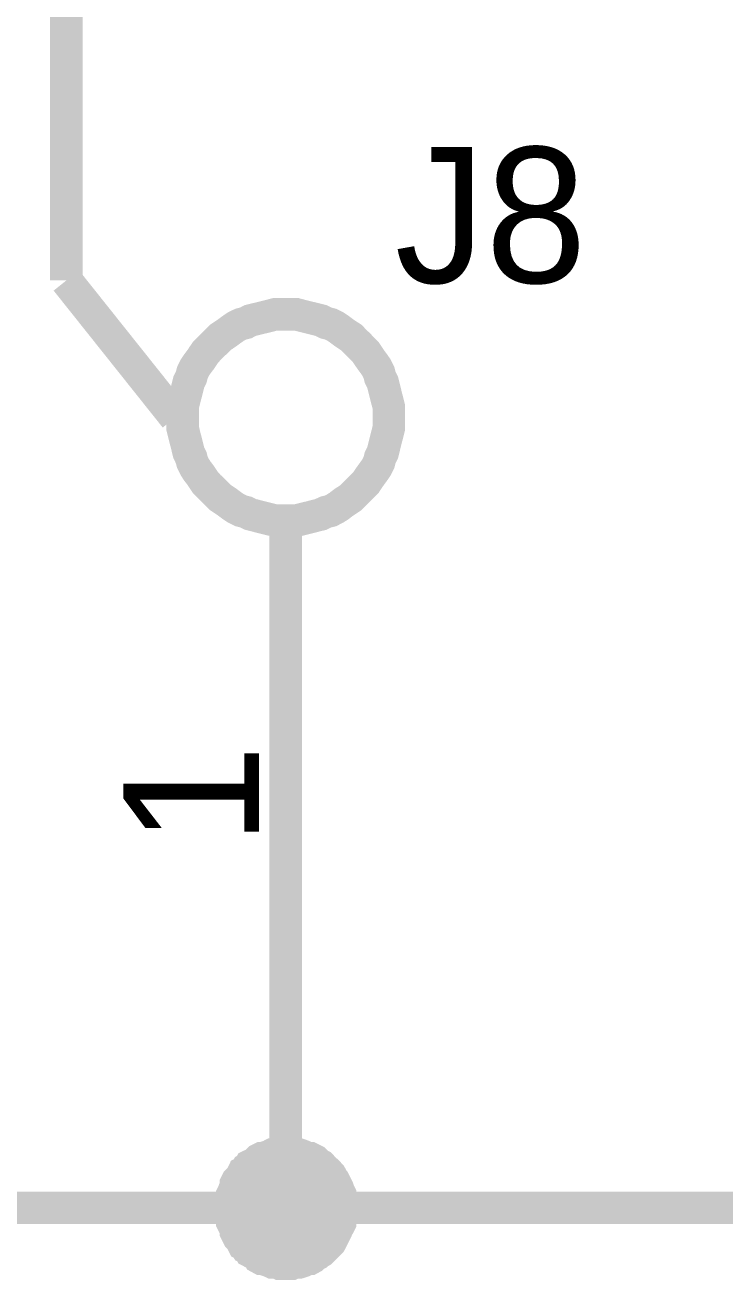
# Model space of a CAD drawing. Header units: millimetres. Extents: x 0 to 800, y 0 to 567.
# Drawn here: x 325.76 to 332.23, y 458.12 to 469.71 of the extents above; entities that cross this region are included whole.
import ezdxf

# ---------------------------------------------------------------- set-up
doc = ezdxf.new("R2010")
doc.units = ezdxf.units.MM
doc.layers.add('Sheet', color=255, linetype='Continuous')

msp = doc.modelspace()

# ---------------------------------------------------------------- linework, layer by layer
at = {"layer": 'Sheet'}
for points, const_width in [([(287.628, 487.005), (314.082, 487.005), (314.082, 458.783), (322.84, 458.783), (328.171, 458.783), (333.894, 458.783)], 0.3), ([(326.144, 467.35), (326.144, 469.893)], 0.3), ([(327.152, 466.085), (326.144, 467.35)], 0.3), ([(327.219, 466.085), (327.219, 466.13), (327.219, 466.186), (327.23, 466.23), (327.241, 466.275), (327.253, 466.32), (327.264, 466.365), (327.275, 466.41), (327.297, 466.454), (327.309, 466.499), (327.331, 466.544), (327.353, 466.577), (327.387, 466.622), (327.409, 466.656), (327.432, 466.689), (327.465, 466.723), (327.499, 466.757), (327.533, 466.79), (327.566, 466.824), (327.6, 466.846), (327.633, 466.869), (327.678, 466.902), (327.712, 466.925), (327.757, 466.947), (327.801, 466.958), (327.846, 466.981), (327.891, 466.992), (327.936, 467.003), (327.981, 467.014), (328.025, 467.025), (328.07, 467.037), (328.126, 467.037), (328.171, 467.037)], 0.3), ([(328.171, 467.037), (328.126, 467.037), (328.07, 467.037), (328.025, 467.025), (327.981, 467.014), (327.936, 467.003), (327.891, 466.992), (327.846, 466.981), (327.801, 466.958), (327.757, 466.947), (327.712, 466.925), (327.678, 466.902), (327.633, 466.869), (327.6, 466.846), (327.566, 466.824), (327.533, 466.79), (327.499, 466.757), (327.465, 466.723), (327.432, 466.689), (327.409, 466.656), (327.387, 466.622), (327.353, 466.577), (327.331, 466.544), (327.309, 466.499), (327.297, 466.454), (327.275, 466.41), (327.264, 466.365), (327.253, 466.32), (327.241, 466.275), (327.23, 466.23), (327.219, 466.186), (327.219, 466.13), (327.219, 466.085)], 0.3), ([(328.171, 467.037), (328.171, 467.037)], 0.3), ([(328.171, 467.037), (328.216, 467.037), (328.272, 467.037), (328.317, 467.025), (328.361, 467.014), (328.406, 467.003), (328.451, 466.992), (328.496, 466.981), (328.541, 466.958), (328.585, 466.947), (328.63, 466.925), (328.664, 466.902), (328.708, 466.869), (328.742, 466.846), (328.776, 466.824), (328.809, 466.79), (328.843, 466.757), (328.876, 466.723), (328.91, 466.689), (328.932, 466.656), (328.955, 466.622), (328.988, 466.577), (329.011, 466.544), (329.033, 466.499), (329.044, 466.454), (329.067, 466.41), (329.078, 466.365), (329.089, 466.32), (329.1, 466.275), (329.112, 466.23), (329.123, 466.186), (329.123, 466.13), (329.123, 466.085)], 0.3), ([(329.123, 466.085), (329.123, 466.13), (329.123, 466.186), (329.112, 466.23), (329.1, 466.275), (329.089, 466.32), (329.078, 466.365), (329.067, 466.41), (329.044, 466.454), (329.033, 466.499), (329.011, 466.544), (328.988, 466.577), (328.955, 466.622), (328.932, 466.656), (328.91, 466.689), (328.876, 466.723), (328.843, 466.757), (328.809, 466.79), (328.776, 466.824), (328.742, 466.846), (328.708, 466.869), (328.664, 466.902), (328.63, 466.925), (328.585, 466.947), (328.541, 466.958), (328.496, 466.981), (328.451, 466.992), (328.406, 467.003), (328.361, 467.014), (328.317, 467.025), (328.272, 467.037), (328.216, 467.037), (328.171, 467.037)], 0.3), ([(328.171, 465.133), (328.126, 465.133), (328.07, 465.133), (328.025, 465.144), (327.981, 465.155), (327.936, 465.166), (327.891, 465.178), (327.846, 465.189), (327.801, 465.211), (327.757, 465.222), (327.712, 465.245), (327.678, 465.267), (327.633, 465.301), (327.6, 465.323), (327.566, 465.346), (327.533, 465.379), (327.499, 465.413), (327.465, 465.446), (327.432, 465.48), (327.409, 465.514), (327.387, 465.547), (327.353, 465.592), (327.331, 465.626), (327.309, 465.67), (327.297, 465.715), (327.275, 465.76), (327.264, 465.805), (327.253, 465.85), (327.241, 465.894), (327.23, 465.939), (327.219, 465.984), (327.219, 466.04), (327.219, 466.085)], 0.3), ([(327.219, 466.085), (327.219, 466.085)], 0.3), ([(327.219, 466.085), (327.219, 466.04), (327.219, 465.984), (327.23, 465.939), (327.241, 465.894), (327.253, 465.85), (327.264, 465.805), (327.275, 465.76), (327.297, 465.715), (327.309, 465.67), (327.331, 465.626), (327.353, 465.592), (327.387, 465.547), (327.409, 465.514), (327.432, 465.48), (327.465, 465.446), (327.499, 465.413), (327.533, 465.379), (327.566, 465.346), (327.6, 465.323), (327.633, 465.301), (327.678, 465.267), (327.712, 465.245), (327.757, 465.222), (327.801, 465.211), (327.846, 465.189), (327.891, 465.178), (327.936, 465.166), (327.981, 465.155), (328.025, 465.144), (328.07, 465.133), (328.126, 465.133), (328.171, 465.133)], 0.3), ([(329.123, 466.085), (329.123, 466.04), (329.123, 465.984), (329.112, 465.939), (329.1, 465.894), (329.089, 465.85), (329.078, 465.805), (329.067, 465.76), (329.044, 465.715), (329.033, 465.67), (329.011, 465.626), (328.988, 465.592), (328.955, 465.547), (328.932, 465.514), (328.91, 465.48), (328.876, 465.446), (328.843, 465.413), (328.809, 465.379), (328.776, 465.346), (328.742, 465.323), (328.708, 465.301), (328.664, 465.267), (328.63, 465.245), (328.585, 465.222), (328.541, 465.211), (328.496, 465.189), (328.451, 465.178), (328.406, 465.166), (328.361, 465.155), (328.317, 465.144), (328.272, 465.133), (328.216, 465.133), (328.171, 465.133)], 0.3), ([(328.171, 465.133), (328.216, 465.133), (328.272, 465.133), (328.317, 465.144), (328.361, 465.155), (328.406, 465.166), (328.451, 465.178), (328.496, 465.189), (328.541, 465.211), (328.585, 465.222), (328.63, 465.245), (328.664, 465.267), (328.708, 465.301), (328.742, 465.323), (328.776, 465.346), (328.809, 465.379), (328.843, 465.413), (328.876, 465.446), (328.91, 465.48), (328.932, 465.514), (328.955, 465.547), (328.988, 465.592), (329.011, 465.626), (329.033, 465.67), (329.044, 465.715), (329.067, 465.76), (329.078, 465.805), (329.089, 465.85), (329.1, 465.894), (329.112, 465.939), (329.123, 465.984), (329.123, 466.04), (329.123, 466.085)], 0.3), ([(329.123, 466.085), (329.123, 466.085), (329.123, 466.085), (329.123, 466.085), (329.123, 466.085), (329.123, 466.085), (329.123, 466.085), (329.123, 466.085), (329.123, 466.085), (329.123, 466.085), (329.123, 466.085), (329.123, 466.085), (329.123, 466.085), (329.123, 466.085), (329.123, 466.085), (329.123, 466.085), (329.123, 466.085), (329.123, 466.085), (329.123, 466.085), (329.123, 466.085), (329.123, 466.085), (329.123, 466.085), (329.123, 466.085), (329.123, 466.085), (329.123, 466.085), (329.123, 466.085), (329.123, 466.085), (329.123, 466.085), (329.123, 466.085), (329.123, 466.085), (329.123, 466.085), (329.123, 466.085), (329.123, 466.085)], 0.3), ([(329.123, 466.085), (329.123, 466.085)], 0.3), ([(328.171, 465.133), (328.171, 465.133)], 0.3), ([(328.171, 465.021), (328.171, 462.523)], 0.3), ([(328.171, 462.523), (328.171, 458.783)], 0.3), ([(327.667, 458.783), (327.667, 458.805), (327.667, 458.839), (327.678, 458.861), (327.678, 458.884), (327.678, 458.906), (327.689, 458.928), (327.701, 458.962), (327.712, 458.984), (327.712, 459.007), (327.723, 459.029), (327.734, 459.04), (327.757, 459.063), (327.768, 459.085), (327.779, 459.108), (327.801, 459.119), (327.813, 459.141), (327.835, 459.152), (327.846, 459.175), (327.869, 459.186), (327.891, 459.197), (327.913, 459.22), (327.925, 459.231), (327.947, 459.242), (327.969, 459.242), (327.992, 459.253), (328.025, 459.264), (328.048, 459.276), (328.07, 459.276), (328.093, 459.276), (328.115, 459.287), (328.149, 459.287), (328.171, 459.287)], 0.3), ([(327.667, 458.783), (327.667, 458.805), (327.667, 458.839), (327.678, 458.861), (327.678, 458.884), (327.678, 458.906), (327.689, 458.928), (327.701, 458.962), (327.712, 458.984), (327.712, 459.007), (327.723, 459.029), (327.734, 459.04), (327.757, 459.063), (327.768, 459.085), (327.779, 459.108), (327.801, 459.119), (327.813, 459.141), (327.835, 459.152), (327.846, 459.175), (327.869, 459.186), (327.891, 459.197), (327.913, 459.22), (327.925, 459.231), (327.947, 459.242), (327.969, 459.242), (327.992, 459.253), (328.025, 459.264), (328.048, 459.276), (328.07, 459.276), (328.093, 459.276), (328.115, 459.287), (328.149, 459.287), (328.171, 459.287)], 0.3), ([(327.667, 458.783), (327.667, 458.805), (327.667, 458.839), (327.678, 458.861), (327.678, 458.884), (327.678, 458.906), (327.689, 458.928), (327.701, 458.962), (327.712, 458.984), (327.712, 459.007), (327.723, 459.029), (327.734, 459.04), (327.757, 459.063), (327.768, 459.085), (327.779, 459.108), (327.801, 459.119), (327.813, 459.141), (327.835, 459.152), (327.846, 459.175), (327.869, 459.186), (327.891, 459.197), (327.913, 459.22), (327.925, 459.231), (327.947, 459.242), (327.969, 459.242), (327.992, 459.253), (328.025, 459.264), (328.048, 459.276), (328.07, 459.276), (328.093, 459.276), (328.115, 459.287), (328.149, 459.287), (328.171, 459.287)], 0.3), ([(327.667, 458.783), (327.667, 458.805), (327.667, 458.839), (327.678, 458.861), (327.678, 458.884), (327.678, 458.906), (327.689, 458.928), (327.701, 458.962), (327.712, 458.984), (327.712, 459.007), (327.723, 459.029), (327.734, 459.04), (327.757, 459.063), (327.768, 459.085), (327.779, 459.108), (327.801, 459.119), (327.813, 459.141), (327.835, 459.152), (327.846, 459.175), (327.869, 459.186), (327.891, 459.197), (327.913, 459.22), (327.925, 459.231), (327.947, 459.242), (327.969, 459.242), (327.992, 459.253), (328.025, 459.264), (328.048, 459.276), (328.07, 459.276), (328.093, 459.276), (328.115, 459.287), (328.149, 459.287), (328.171, 459.287)], 0.3), ([(328.171, 459.287), (328.171, 459.287)], 0.3), ([(328.171, 459.287), (328.193, 459.287), (328.227, 459.287), (328.249, 459.276), (328.272, 459.276), (328.294, 459.276), (328.328, 459.264), (328.35, 459.253), (328.373, 459.242), (328.395, 459.242), (328.417, 459.231), (328.44, 459.22), (328.462, 459.197), (328.473, 459.186), (328.496, 459.175), (328.518, 459.152), (328.529, 459.141), (328.552, 459.119), (328.563, 459.108), (328.585, 459.085), (328.597, 459.063), (328.608, 459.04), (328.619, 459.029), (328.63, 459.007), (328.641, 458.984), (328.652, 458.962), (328.664, 458.928), (328.675, 458.906), (328.675, 458.884), (328.675, 458.861), (328.686, 458.839), (328.686, 458.805), (328.686, 458.783)], 0.3), ([(328.171, 459.287), (328.171, 459.287)], 0.3), ([(328.171, 459.287), (328.193, 459.287), (328.227, 459.287), (328.249, 459.276), (328.272, 459.276), (328.294, 459.276), (328.328, 459.264), (328.35, 459.253), (328.373, 459.242), (328.395, 459.242), (328.417, 459.231), (328.44, 459.22), (328.462, 459.197), (328.473, 459.186), (328.496, 459.175), (328.518, 459.152), (328.529, 459.141), (328.552, 459.119), (328.563, 459.108), (328.585, 459.085), (328.597, 459.063), (328.608, 459.04), (328.619, 459.029), (328.63, 459.007), (328.641, 458.984), (328.652, 458.962), (328.664, 458.928), (328.675, 458.906), (328.675, 458.884), (328.675, 458.861), (328.686, 458.839), (328.686, 458.805), (328.686, 458.783)], 0.3), ([(328.171, 459.287), (328.171, 459.287)], 0.3), ([(328.171, 459.287), (328.193, 459.287), (328.227, 459.287), (328.249, 459.276), (328.272, 459.276), (328.294, 459.276), (328.328, 459.264), (328.35, 459.253), (328.373, 459.242), (328.395, 459.242), (328.417, 459.231), (328.44, 459.22), (328.462, 459.197), (328.473, 459.186), (328.496, 459.175), (328.518, 459.152), (328.529, 459.141), (328.552, 459.119), (328.563, 459.108), (328.585, 459.085), (328.597, 459.063), (328.608, 459.04), (328.619, 459.029), (328.63, 459.007), (328.641, 458.984), (328.652, 458.962), (328.664, 458.928), (328.675, 458.906), (328.675, 458.884), (328.675, 458.861), (328.686, 458.839), (328.686, 458.805), (328.686, 458.783)], 0.3), ([(328.171, 459.287), (328.171, 459.287)], 0.3), ([(328.171, 459.287), (328.193, 459.287), (328.227, 459.287), (328.249, 459.276), (328.272, 459.276), (328.294, 459.276), (328.328, 459.264), (328.35, 459.253), (328.373, 459.242), (328.395, 459.242), (328.417, 459.231), (328.44, 459.22), (328.462, 459.197), (328.473, 459.186), (328.496, 459.175), (328.518, 459.152), (328.529, 459.141), (328.552, 459.119), (328.563, 459.108), (328.585, 459.085), (328.597, 459.063), (328.608, 459.04), (328.619, 459.029), (328.63, 459.007), (328.641, 458.984), (328.652, 458.962), (328.664, 458.928), (328.675, 458.906), (328.675, 458.884), (328.675, 458.861), (328.686, 458.839), (328.686, 458.805), (328.686, 458.783)], 0.3), ([(327.667, 458.783), (327.667, 458.805), (327.667, 458.839), (327.678, 458.861), (327.678, 458.884), (327.678, 458.906), (327.689, 458.928), (327.701, 458.962), (327.712, 458.984), (327.712, 459.007), (327.723, 459.029), (327.734, 459.04), (327.757, 459.063), (327.768, 459.085), (327.779, 459.108), (327.801, 459.119), (327.813, 459.141), (327.835, 459.152), (327.846, 459.175), (327.869, 459.186), (327.891, 459.197), (327.913, 459.22), (327.925, 459.231), (327.947, 459.242), (327.969, 459.242), (327.992, 459.253), (328.025, 459.264), (328.048, 459.276), (328.07, 459.276), (328.093, 459.276), (328.115, 459.287), (328.149, 459.287), (328.171, 459.287)], 0.0991), ([(327.667, 458.783), (327.667, 458.805), (327.667, 458.839), (327.678, 458.861), (327.678, 458.884), (327.678, 458.906), (327.689, 458.928), (327.701, 458.962), (327.712, 458.984), (327.712, 459.007), (327.723, 459.029), (327.734, 459.04), (327.757, 459.063), (327.768, 459.085), (327.779, 459.108), (327.801, 459.119), (327.813, 459.141), (327.835, 459.152), (327.846, 459.175), (327.869, 459.186), (327.891, 459.197), (327.913, 459.22), (327.925, 459.231), (327.947, 459.242), (327.969, 459.242), (327.992, 459.253), (328.025, 459.264), (328.048, 459.276), (328.07, 459.276), (328.093, 459.276), (328.115, 459.287), (328.149, 459.287), (328.171, 459.287)], 0.0991), ([(327.667, 458.783), (327.667, 458.805), (327.667, 458.839), (327.678, 458.861), (327.678, 458.884), (327.678, 458.906), (327.689, 458.928), (327.701, 458.962), (327.712, 458.984), (327.712, 459.007), (327.723, 459.029), (327.734, 459.04), (327.757, 459.063), (327.768, 459.085), (327.779, 459.108), (327.801, 459.119), (327.813, 459.141), (327.835, 459.152), (327.846, 459.175), (327.869, 459.186), (327.891, 459.197), (327.913, 459.22), (327.925, 459.231), (327.947, 459.242), (327.969, 459.242), (327.992, 459.253), (328.025, 459.264), (328.048, 459.276), (328.07, 459.276), (328.093, 459.276), (328.115, 459.287), (328.149, 459.287), (328.171, 459.287)], 0.0991), ([(327.667, 458.783), (327.667, 458.805), (327.667, 458.839), (327.678, 458.861), (327.678, 458.884), (327.678, 458.906), (327.689, 458.928), (327.701, 458.962), (327.712, 458.984), (327.712, 459.007), (327.723, 459.029), (327.734, 459.04), (327.757, 459.063), (327.768, 459.085), (327.779, 459.108), (327.801, 459.119), (327.813, 459.141), (327.835, 459.152), (327.846, 459.175), (327.869, 459.186), (327.891, 459.197), (327.913, 459.22), (327.925, 459.231), (327.947, 459.242), (327.969, 459.242), (327.992, 459.253), (328.025, 459.264), (328.048, 459.276), (328.07, 459.276), (328.093, 459.276), (328.115, 459.287), (328.149, 459.287), (328.171, 459.287)], 0.0991), ([(328.171, 459.287), (328.171, 459.287)], 0.0991), ([(328.171, 459.287), (328.193, 459.287), (328.227, 459.287), (328.249, 459.276), (328.272, 459.276), (328.294, 459.276), (328.328, 459.264), (328.35, 459.253), (328.373, 459.242), (328.395, 459.242), (328.417, 459.231), (328.44, 459.22), (328.462, 459.197), (328.473, 459.186), (328.496, 459.175), (328.518, 459.152), (328.529, 459.141), (328.552, 459.119), (328.563, 459.108), (328.585, 459.085), (328.597, 459.063), (328.608, 459.04), (328.619, 459.029), (328.63, 459.007), (328.641, 458.984), (328.652, 458.962), (328.664, 458.928), (328.675, 458.906), (328.675, 458.884), (328.675, 458.861), (328.686, 458.839), (328.686, 458.805), (328.686, 458.783)], 0.0991), ([(328.171, 459.287), (328.171, 459.287)], 0.0991), ([(328.171, 459.287), (328.193, 459.287), (328.227, 459.287), (328.249, 459.276), (328.272, 459.276), (328.294, 459.276), (328.328, 459.264), (328.35, 459.253), (328.373, 459.242), (328.395, 459.242), (328.417, 459.231), (328.44, 459.22), (328.462, 459.197), (328.473, 459.186), (328.496, 459.175), (328.518, 459.152), (328.529, 459.141), (328.552, 459.119), (328.563, 459.108), (328.585, 459.085), (328.597, 459.063), (328.608, 459.04), (328.619, 459.029), (328.63, 459.007), (328.641, 458.984), (328.652, 458.962), (328.664, 458.928), (328.675, 458.906), (328.675, 458.884), (328.675, 458.861), (328.686, 458.839), (328.686, 458.805), (328.686, 458.783)], 0.0991), ([(328.171, 459.287), (328.171, 459.287)], 0.0991), ([(328.171, 459.287), (328.193, 459.287), (328.227, 459.287), (328.249, 459.276), (328.272, 459.276), (328.294, 459.276), (328.328, 459.264), (328.35, 459.253), (328.373, 459.242), (328.395, 459.242), (328.417, 459.231), (328.44, 459.22), (328.462, 459.197), (328.473, 459.186), (328.496, 459.175), (328.518, 459.152), (328.529, 459.141), (328.552, 459.119), (328.563, 459.108), (328.585, 459.085), (328.597, 459.063), (328.608, 459.04), (328.619, 459.029), (328.63, 459.007), (328.641, 458.984), (328.652, 458.962), (328.664, 458.928), (328.675, 458.906), (328.675, 458.884), (328.675, 458.861), (328.686, 458.839), (328.686, 458.805), (328.686, 458.783)], 0.0991), ([(328.171, 459.287), (328.171, 459.287)], 0.0991), ([(328.171, 459.287), (328.193, 459.287), (328.227, 459.287), (328.249, 459.276), (328.272, 459.276), (328.294, 459.276), (328.328, 459.264), (328.35, 459.253), (328.373, 459.242), (328.395, 459.242), (328.417, 459.231), (328.44, 459.22), (328.462, 459.197), (328.473, 459.186), (328.496, 459.175), (328.518, 459.152), (328.529, 459.141), (328.552, 459.119), (328.563, 459.108), (328.585, 459.085), (328.597, 459.063), (328.608, 459.04), (328.619, 459.029), (328.63, 459.007), (328.641, 458.984), (328.652, 458.962), (328.664, 458.928), (328.675, 458.906), (328.675, 458.884), (328.675, 458.861), (328.686, 458.839), (328.686, 458.805), (328.686, 458.783)], 0.0991), ([(328.171, 458.268), (328.149, 458.268), (328.115, 458.268), (328.093, 458.279), (328.07, 458.279), (328.048, 458.279), (328.025, 458.29), (327.992, 458.301), (327.969, 458.312), (327.947, 458.312), (327.925, 458.324), (327.913, 458.346), (327.891, 458.357), (327.869, 458.368), (327.846, 458.38), (327.835, 458.402), (327.813, 458.413), (327.801, 458.436), (327.779, 458.447), (327.768, 458.469), (327.757, 458.492), (327.734, 458.514), (327.723, 458.536), (327.712, 458.559), (327.712, 458.581), (327.701, 458.604), (327.689, 458.626), (327.678, 458.648), (327.678, 458.682), (327.678, 458.704), (327.667, 458.727), (327.667, 458.76), (327.667, 458.783)], 0.3), ([(327.667, 458.783), (327.667, 458.783)], 0.3), ([(328.171, 458.268), (328.149, 458.268), (328.115, 458.268), (328.093, 458.279), (328.07, 458.279), (328.048, 458.279), (328.025, 458.29), (327.992, 458.301), (327.969, 458.312), (327.947, 458.312), (327.925, 458.324), (327.913, 458.346), (327.891, 458.357), (327.869, 458.368), (327.846, 458.38), (327.835, 458.402), (327.813, 458.413), (327.801, 458.436), (327.779, 458.447), (327.768, 458.469), (327.757, 458.492), (327.734, 458.514), (327.723, 458.536), (327.712, 458.559), (327.712, 458.581), (327.701, 458.604), (327.689, 458.626), (327.678, 458.648), (327.678, 458.682), (327.678, 458.704), (327.667, 458.727), (327.667, 458.76), (327.667, 458.783)], 0.3), ([(327.667, 458.783), (327.667, 458.783)], 0.3), ([(328.171, 458.268), (328.149, 458.268), (328.115, 458.268), (328.093, 458.279), (328.07, 458.279), (328.048, 458.279), (328.025, 458.29), (327.992, 458.301), (327.969, 458.312), (327.947, 458.312), (327.925, 458.324), (327.913, 458.346), (327.891, 458.357), (327.869, 458.368), (327.846, 458.38), (327.835, 458.402), (327.813, 458.413), (327.801, 458.436), (327.779, 458.447), (327.768, 458.469), (327.757, 458.492), (327.734, 458.514), (327.723, 458.536), (327.712, 458.559), (327.712, 458.581), (327.701, 458.604), (327.689, 458.626), (327.678, 458.648), (327.678, 458.682), (327.678, 458.704), (327.667, 458.727), (327.667, 458.76), (327.667, 458.783)], 0.3), ([(327.667, 458.783), (327.667, 458.783)], 0.3), ([(328.171, 458.268), (328.149, 458.268), (328.115, 458.268), (328.093, 458.279), (328.07, 458.279), (328.048, 458.279), (328.025, 458.29), (327.992, 458.301), (327.969, 458.312), (327.947, 458.312), (327.925, 458.324), (327.913, 458.346), (327.891, 458.357), (327.869, 458.368), (327.846, 458.38), (327.835, 458.402), (327.813, 458.413), (327.801, 458.436), (327.779, 458.447), (327.768, 458.469), (327.757, 458.492), (327.734, 458.514), (327.723, 458.536), (327.712, 458.559), (327.712, 458.581), (327.701, 458.604), (327.689, 458.626), (327.678, 458.648), (327.678, 458.682), (327.678, 458.704), (327.667, 458.727), (327.667, 458.76), (327.667, 458.783)], 0.3), ([(327.667, 458.783), (327.667, 458.783)], 0.3), ([(328.686, 458.783), (328.686, 458.76), (328.686, 458.727), (328.675, 458.704), (328.675, 458.682), (328.675, 458.648), (328.664, 458.626), (328.652, 458.604), (328.641, 458.581), (328.63, 458.559), (328.619, 458.536), (328.608, 458.514), (328.597, 458.492), (328.585, 458.469), (328.563, 458.447), (328.552, 458.436), (328.529, 458.413), (328.518, 458.402), (328.496, 458.38), (328.473, 458.368), (328.462, 458.357), (328.44, 458.346), (328.417, 458.324), (328.395, 458.312), (328.373, 458.312), (328.35, 458.301), (328.328, 458.29), (328.294, 458.279), (328.272, 458.279), (328.249, 458.279), (328.227, 458.268), (328.193, 458.268), (328.171, 458.268)], 0.3), ([(328.686, 458.783), (328.686, 458.76), (328.686, 458.727), (328.675, 458.704), (328.675, 458.682), (328.675, 458.648), (328.664, 458.626), (328.652, 458.604), (328.641, 458.581), (328.63, 458.559), (328.619, 458.536), (328.608, 458.514), (328.597, 458.492), (328.585, 458.469), (328.563, 458.447), (328.552, 458.436), (328.529, 458.413), (328.518, 458.402), (328.496, 458.38), (328.473, 458.368), (328.462, 458.357), (328.44, 458.346), (328.417, 458.324), (328.395, 458.312), (328.373, 458.312), (328.35, 458.301), (328.328, 458.29), (328.294, 458.279), (328.272, 458.279), (328.249, 458.279), (328.227, 458.268), (328.193, 458.268), (328.171, 458.268)], 0.3), ([(328.686, 458.783), (328.686, 458.76), (328.686, 458.727), (328.675, 458.704), (328.675, 458.682), (328.675, 458.648), (328.664, 458.626), (328.652, 458.604), (328.641, 458.581), (328.63, 458.559), (328.619, 458.536), (328.608, 458.514), (328.597, 458.492), (328.585, 458.469), (328.563, 458.447), (328.552, 458.436), (328.529, 458.413), (328.518, 458.402), (328.496, 458.38), (328.473, 458.368), (328.462, 458.357), (328.44, 458.346), (328.417, 458.324), (328.395, 458.312), (328.373, 458.312), (328.35, 458.301), (328.328, 458.29), (328.294, 458.279), (328.272, 458.279), (328.249, 458.279), (328.227, 458.268), (328.193, 458.268), (328.171, 458.268)], 0.3), ([(328.686, 458.783), (328.686, 458.76), (328.686, 458.727), (328.675, 458.704), (328.675, 458.682), (328.675, 458.648), (328.664, 458.626), (328.652, 458.604), (328.641, 458.581), (328.63, 458.559), (328.619, 458.536), (328.608, 458.514), (328.597, 458.492), (328.585, 458.469), (328.563, 458.447), (328.552, 458.436), (328.529, 458.413), (328.518, 458.402), (328.496, 458.38), (328.473, 458.368), (328.462, 458.357), (328.44, 458.346), (328.417, 458.324), (328.395, 458.312), (328.373, 458.312), (328.35, 458.301), (328.328, 458.29), (328.294, 458.279), (328.272, 458.279), (328.249, 458.279), (328.227, 458.268), (328.193, 458.268), (328.171, 458.268)], 0.3), ([(328.686, 458.783), (328.686, 458.783), (328.686, 458.783), (328.686, 458.783), (328.686, 458.783), (328.686, 458.783), (328.686, 458.783), (328.686, 458.783), (328.686, 458.783), (328.686, 458.783), (328.686, 458.783), (328.686, 458.783), (328.686, 458.783), (328.686, 458.783), (328.686, 458.783), (328.686, 458.783), (328.686, 458.783), (328.686, 458.783), (328.686, 458.783), (328.686, 458.783), (328.686, 458.783), (328.686, 458.783), (328.686, 458.783), (328.686, 458.783), (328.686, 458.783), (328.686, 458.783), (328.686, 458.783), (328.686, 458.783), (328.686, 458.783), (328.686, 458.783), (328.686, 458.783), (328.686, 458.783), (328.686, 458.783)], 0.3), ([(328.686, 458.783), (328.686, 458.783)], 0.3), ([(328.686, 458.783), (328.686, 458.783), (328.686, 458.783), (328.686, 458.783), (328.686, 458.783), (328.686, 458.783), (328.686, 458.783), (328.686, 458.783), (328.686, 458.783), (328.686, 458.783), (328.686, 458.783), (328.686, 458.783), (328.686, 458.783), (328.686, 458.783), (328.686, 458.783), (328.686, 458.783), (328.686, 458.783), (328.686, 458.783), (328.686, 458.783), (328.686, 458.783), (328.686, 458.783), (328.686, 458.783), (328.686, 458.783), (328.686, 458.783), (328.686, 458.783), (328.686, 458.783), (328.686, 458.783), (328.686, 458.783), (328.686, 458.783), (328.686, 458.783), (328.686, 458.783), (328.686, 458.783), (328.686, 458.783)], 0.3), ([(328.686, 458.783), (328.686, 458.783)], 0.3), ([(328.686, 458.783), (328.686, 458.783), (328.686, 458.783), (328.686, 458.783), (328.686, 458.783), (328.686, 458.783), (328.686, 458.783), (328.686, 458.783), (328.686, 458.783), (328.686, 458.783), (328.686, 458.783), (328.686, 458.783), (328.686, 458.783), (328.686, 458.783), (328.686, 458.783), (328.686, 458.783), (328.686, 458.783), (328.686, 458.783), (328.686, 458.783), (328.686, 458.783), (328.686, 458.783), (328.686, 458.783), (328.686, 458.783), (328.686, 458.783), (328.686, 458.783), (328.686, 458.783), (328.686, 458.783), (328.686, 458.783), (328.686, 458.783), (328.686, 458.783), (328.686, 458.783), (328.686, 458.783), (328.686, 458.783)], 0.3), ([(328.686, 458.783), (328.686, 458.783)], 0.3), ([(328.686, 458.783), (328.686, 458.783), (328.686, 458.783), (328.686, 458.783), (328.686, 458.783), (328.686, 458.783), (328.686, 458.783), (328.686, 458.783), (328.686, 458.783), (328.686, 458.783), (328.686, 458.783), (328.686, 458.783), (328.686, 458.783), (328.686, 458.783), (328.686, 458.783), (328.686, 458.783), (328.686, 458.783), (328.686, 458.783), (328.686, 458.783), (328.686, 458.783), (328.686, 458.783), (328.686, 458.783), (328.686, 458.783), (328.686, 458.783), (328.686, 458.783), (328.686, 458.783), (328.686, 458.783), (328.686, 458.783), (328.686, 458.783), (328.686, 458.783), (328.686, 458.783), (328.686, 458.783), (328.686, 458.783)], 0.3), ([(328.686, 458.783), (328.686, 458.783)], 0.3), ([(328.171, 458.268), (328.149, 458.268), (328.115, 458.268), (328.093, 458.279), (328.07, 458.279), (328.048, 458.279), (328.025, 458.29), (327.992, 458.301), (327.969, 458.312), (327.947, 458.312), (327.925, 458.324), (327.913, 458.346), (327.891, 458.357), (327.869, 458.368), (327.846, 458.38), (327.835, 458.402), (327.813, 458.413), (327.801, 458.436), (327.779, 458.447), (327.768, 458.469), (327.757, 458.492), (327.734, 458.514), (327.723, 458.536), (327.712, 458.559), (327.712, 458.581), (327.701, 458.604), (327.689, 458.626), (327.678, 458.648), (327.678, 458.682), (327.678, 458.704), (327.667, 458.727), (327.667, 458.76), (327.667, 458.783)], 0.0991), ([(327.667, 458.783), (327.667, 458.783)], 0.0991), ([(328.171, 458.268), (328.149, 458.268), (328.115, 458.268), (328.093, 458.279), (328.07, 458.279), (328.048, 458.279), (328.025, 458.29), (327.992, 458.301), (327.969, 458.312), (327.947, 458.312), (327.925, 458.324), (327.913, 458.346), (327.891, 458.357), (327.869, 458.368), (327.846, 458.38), (327.835, 458.402), (327.813, 458.413), (327.801, 458.436), (327.779, 458.447), (327.768, 458.469), (327.757, 458.492), (327.734, 458.514), (327.723, 458.536), (327.712, 458.559), (327.712, 458.581), (327.701, 458.604), (327.689, 458.626), (327.678, 458.648), (327.678, 458.682), (327.678, 458.704), (327.667, 458.727), (327.667, 458.76), (327.667, 458.783)], 0.0991), ([(327.667, 458.783), (327.667, 458.783)], 0.0991), ([(328.171, 458.268), (328.149, 458.268), (328.115, 458.268), (328.093, 458.279), (328.07, 458.279), (328.048, 458.279), (328.025, 458.29), (327.992, 458.301), (327.969, 458.312), (327.947, 458.312), (327.925, 458.324), (327.913, 458.346), (327.891, 458.357), (327.869, 458.368), (327.846, 458.38), (327.835, 458.402), (327.813, 458.413), (327.801, 458.436), (327.779, 458.447), (327.768, 458.469), (327.757, 458.492), (327.734, 458.514), (327.723, 458.536), (327.712, 458.559), (327.712, 458.581), (327.701, 458.604), (327.689, 458.626), (327.678, 458.648), (327.678, 458.682), (327.678, 458.704), (327.667, 458.727), (327.667, 458.76), (327.667, 458.783)], 0.0991), ([(327.667, 458.783), (327.667, 458.783)], 0.0991), ([(328.171, 458.268), (328.149, 458.268), (328.115, 458.268), (328.093, 458.279), (328.07, 458.279), (328.048, 458.279), (328.025, 458.29), (327.992, 458.301), (327.969, 458.312), (327.947, 458.312), (327.925, 458.324), (327.913, 458.346), (327.891, 458.357), (327.869, 458.368), (327.846, 458.38), (327.835, 458.402), (327.813, 458.413), (327.801, 458.436), (327.779, 458.447), (327.768, 458.469), (327.757, 458.492), (327.734, 458.514), (327.723, 458.536), (327.712, 458.559), (327.712, 458.581), (327.701, 458.604), (327.689, 458.626), (327.678, 458.648), (327.678, 458.682), (327.678, 458.704), (327.667, 458.727), (327.667, 458.76), (327.667, 458.783)], 0.0991), ([(327.667, 458.783), (327.667, 458.783)], 0.0991), ([(328.686, 458.783), (328.686, 458.76), (328.686, 458.727), (328.675, 458.704), (328.675, 458.682), (328.675, 458.648), (328.664, 458.626), (328.652, 458.604), (328.641, 458.581), (328.63, 458.559), (328.619, 458.536), (328.608, 458.514), (328.597, 458.492), (328.585, 458.469), (328.563, 458.447), (328.552, 458.436), (328.529, 458.413), (328.518, 458.402), (328.496, 458.38), (328.473, 458.368), (328.462, 458.357), (328.44, 458.346), (328.417, 458.324), (328.395, 458.312), (328.373, 458.312), (328.35, 458.301), (328.328, 458.29), (328.294, 458.279), (328.272, 458.279), (328.249, 458.279), (328.227, 458.268), (328.193, 458.268), (328.171, 458.268)], 0.0991), ([(328.686, 458.783), (328.686, 458.76), (328.686, 458.727), (328.675, 458.704), (328.675, 458.682), (328.675, 458.648), (328.664, 458.626), (328.652, 458.604), (328.641, 458.581), (328.63, 458.559), (328.619, 458.536), (328.608, 458.514), (328.597, 458.492), (328.585, 458.469), (328.563, 458.447), (328.552, 458.436), (328.529, 458.413), (328.518, 458.402), (328.496, 458.38), (328.473, 458.368), (328.462, 458.357), (328.44, 458.346), (328.417, 458.324), (328.395, 458.312), (328.373, 458.312), (328.35, 458.301), (328.328, 458.29), (328.294, 458.279), (328.272, 458.279), (328.249, 458.279), (328.227, 458.268), (328.193, 458.268), (328.171, 458.268)], 0.0991), ([(328.686, 458.783), (328.686, 458.76), (328.686, 458.727), (328.675, 458.704), (328.675, 458.682), (328.675, 458.648), (328.664, 458.626), (328.652, 458.604), (328.641, 458.581), (328.63, 458.559), (328.619, 458.536), (328.608, 458.514), (328.597, 458.492), (328.585, 458.469), (328.563, 458.447), (328.552, 458.436), (328.529, 458.413), (328.518, 458.402), (328.496, 458.38), (328.473, 458.368), (328.462, 458.357), (328.44, 458.346), (328.417, 458.324), (328.395, 458.312), (328.373, 458.312), (328.35, 458.301), (328.328, 458.29), (328.294, 458.279), (328.272, 458.279), (328.249, 458.279), (328.227, 458.268), (328.193, 458.268), (328.171, 458.268)], 0.0991), ([(328.686, 458.783), (328.686, 458.76), (328.686, 458.727), (328.675, 458.704), (328.675, 458.682), (328.675, 458.648), (328.664, 458.626), (328.652, 458.604), (328.641, 458.581), (328.63, 458.559), (328.619, 458.536), (328.608, 458.514), (328.597, 458.492), (328.585, 458.469), (328.563, 458.447), (328.552, 458.436), (328.529, 458.413), (328.518, 458.402), (328.496, 458.38), (328.473, 458.368), (328.462, 458.357), (328.44, 458.346), (328.417, 458.324), (328.395, 458.312), (328.373, 458.312), (328.35, 458.301), (328.328, 458.29), (328.294, 458.279), (328.272, 458.279), (328.249, 458.279), (328.227, 458.268), (328.193, 458.268), (328.171, 458.268)], 0.0991), ([(328.686, 458.783), (328.686, 458.783), (328.686, 458.783), (328.686, 458.783), (328.686, 458.783), (328.686, 458.783), (328.686, 458.783), (328.686, 458.783), (328.686, 458.783), (328.686, 458.783), (328.686, 458.783), (328.686, 458.783), (328.686, 458.783), (328.686, 458.783), (328.686, 458.783), (328.686, 458.783), (328.686, 458.783), (328.686, 458.783), (328.686, 458.783), (328.686, 458.783), (328.686, 458.783), (328.686, 458.783), (328.686, 458.783), (328.686, 458.783), (328.686, 458.783), (328.686, 458.783), (328.686, 458.783), (328.686, 458.783), (328.686, 458.783), (328.686, 458.783), (328.686, 458.783), (328.686, 458.783), (328.686, 458.783)], 0.0991), ([(328.686, 458.783), (328.686, 458.783)], 0.0991), ([(328.686, 458.783), (328.686, 458.783), (328.686, 458.783), (328.686, 458.783), (328.686, 458.783), (328.686, 458.783), (328.686, 458.783), (328.686, 458.783), (328.686, 458.783), (328.686, 458.783), (328.686, 458.783), (328.686, 458.783), (328.686, 458.783), (328.686, 458.783), (328.686, 458.783), (328.686, 458.783), (328.686, 458.783), (328.686, 458.783), (328.686, 458.783), (328.686, 458.783), (328.686, 458.783), (328.686, 458.783), (328.686, 458.783), (328.686, 458.783), (328.686, 458.783), (328.686, 458.783), (328.686, 458.783), (328.686, 458.783), (328.686, 458.783), (328.686, 458.783), (328.686, 458.783), (328.686, 458.783), (328.686, 458.783)], 0.0991), ([(328.686, 458.783), (328.686, 458.783)], 0.0991), ([(328.686, 458.783), (328.686, 458.783), (328.686, 458.783), (328.686, 458.783), (328.686, 458.783), (328.686, 458.783), (328.686, 458.783), (328.686, 458.783), (328.686, 458.783), (328.686, 458.783), (328.686, 458.783), (328.686, 458.783), (328.686, 458.783), (328.686, 458.783), (328.686, 458.783), (328.686, 458.783), (328.686, 458.783), (328.686, 458.783), (328.686, 458.783), (328.686, 458.783), (328.686, 458.783), (328.686, 458.783), (328.686, 458.783), (328.686, 458.783), (328.686, 458.783), (328.686, 458.783), (328.686, 458.783), (328.686, 458.783), (328.686, 458.783), (328.686, 458.783), (328.686, 458.783), (328.686, 458.783), (328.686, 458.783)], 0.0991), ([(328.686, 458.783), (328.686, 458.783)], 0.0991), ([(328.686, 458.783), (328.686, 458.783), (328.686, 458.783), (328.686, 458.783), (328.686, 458.783), (328.686, 458.783), (328.686, 458.783), (328.686, 458.783), (328.686, 458.783), (328.686, 458.783), (328.686, 458.783), (328.686, 458.783), (328.686, 458.783), (328.686, 458.783), (328.686, 458.783), (328.686, 458.783), (328.686, 458.783), (328.686, 458.783), (328.686, 458.783), (328.686, 458.783), (328.686, 458.783), (328.686, 458.783), (328.686, 458.783), (328.686, 458.783), (328.686, 458.783), (328.686, 458.783), (328.686, 458.783), (328.686, 458.783), (328.686, 458.783), (328.686, 458.783), (328.686, 458.783), (328.686, 458.783), (328.686, 458.783)], 0.0991), ([(328.686, 458.783), (328.686, 458.783)], 0.0991)]:
    msp.add_lwpolyline(points, dxfattribs=dict(at, const_width=const_width))
at = {"layer": 'Sheet', "const_width": 0.508}
msp.add_lwpolyline([(327.914, 458.786, 1), (328.422, 458.786, 1)], format="xyb", close=True, dxfattribs=at)

# ---------------------------------------------------------------- texts
at = {"layer": 'Sheet'}
msp.add_text('J8', height=1.2543, dxfattribs=at).set_placement((329.179, 467.328))
msp.add_text('1', height=1.254, rotation=90, dxfattribs=at).set_placement((327.925, 462.131))

doc.saveas('drawing.dxf')
